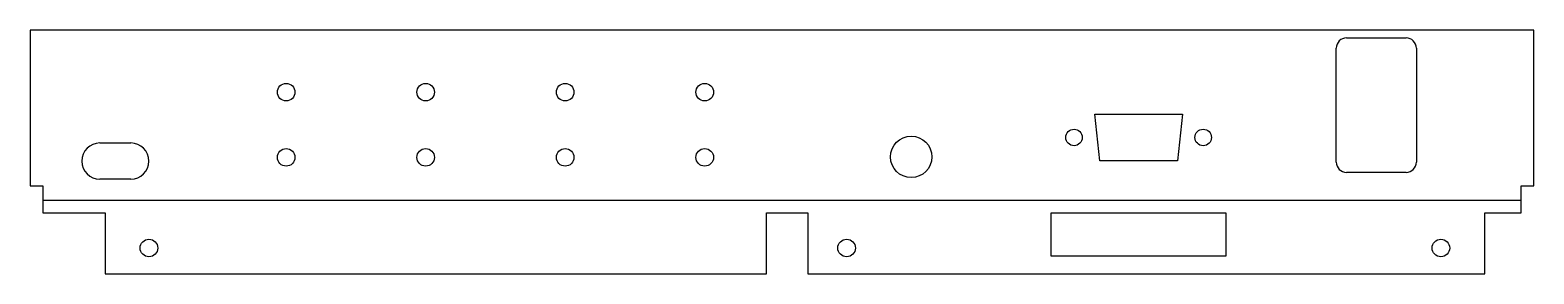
# Model space of a CAD drawing. Header units: millimetres. Extents: x 2 to 293, y -14 to 33.
import ezdxf

# ---------------------------------------------------------------- set-up
doc = ezdxf.new("R2010")
doc.units = ezdxf.units.MM
doc.layers.add('BEND', color=1, linetype='Continuous')
doc.layers.add('CUT', color=7, linetype='Continuous')

msp = doc.modelspace()

# ---------------------------------------------------------------- linework, layer by layer
at = {"layer": 'BEND'}
msp.add_line((4.5, 0), (290.5, 0), dxfattribs=at)
at = {"layer": 'CUT'}
for p, q in [((293, 32.86, -1), (2, 32.86, -1)), ((2, 32.86, -1), (2, 2.76, -1)), ((293, 2.76, -1), (293, 32.86, -1)), ((254.75, 7.36, -1), (254.75, 29.36, -1)), ((256.75, 31.36, -1), (268.25, 31.36, -1)), ((270.25, 29.36, -1), (270.25, 7.36, -1)), ((208.01, 16.61, -1), (225.01, 16.61, -1)), ((209.01, 7.61, -1), (208.01, 16.61, -1)), ((225.01, 16.61, -1), (224.01, 7.61, -1)), ((15.49, 11.04, -1), (21.51, 11.04, -1)), ((12, 7.53, -1), (12, 7.55, -1)), ((25, 7.55, -1), (25, 7.53, -1)), ((224.01, 7.61, -1), (209.01, 7.61, -1)), ((21.51, 4.04, -1), (15.49, 4.04, -1)), ((268.25, 5.36, -1), (256.75, 5.36, -1)), ((2, 2.76, -1), (4.5, 2.76, -1)), ((4.5, 2.76, -1), (4.5, -2.46, -1)), ((290.5, -2.46, -1), (290.5, 2.76, -1)), ((290.5, 2.76, -1), (293, 2.76, -1)), ((4.5, -2.46, -1), (16.5, -2.46, -1)), ((16.5, -2.46, -1), (16.5, -14.26, -1)), ((144.5, -14.26, -1), (144.5, -2.46, -1)), ((144.5, -2.46, -1), (152.5, -2.46, -1)), ((152.5, -2.46, -1), (152.5, -14.26, -1)), ((199.61, -2.46, -1), (233.41, -2.46, -1)), ((199.61, -10.86, -1), (199.61, -2.46, -1)), ((233.41, -2.46, -1), (233.41, -10.86, -1)), ((283.5, -14.26, -1), (283.5, -2.46, -1)), ((283.5, -2.46, -1), (290.5, -2.46, -1)), ((233.41, -10.86, -1), (199.61, -10.86, -1)), ((16.5, -14.26, -1), (144.5, -14.26, -1)), ((152.5, -14.26, -1), (283.5, -14.26, -1))]:
    msp.add_line(p, q, dxfattribs=at)
for centre, radius in [((51.55, 20.86, -1), 1.7), ((78.55, 20.86, -1), 1.7), ((105.55, 20.86, -1), 1.7), ((132.55, 20.86, -1), 1.7), ((172.5, 8.36, -1), 4), ((204.01, 12.11, -1), 1.6), ((229, 12.11, -1), 1.6), ((51.55, 8.26, -1), 1.7), ((78.55, 8.26, -1), 1.7), ((105.55, 8.26, -1), 1.7), ((132.55, 8.26, -1), 1.7), ((25, -9.26, -1), 1.7), ((160, -9.26, -1), 1.7), ((275, -9.26, -1), 1.7)]:
    msp.add_circle(centre, radius, dxfattribs=at)
for centre, radius, start, end in [((256.75, 29.36, -1), 2, 90, 180), ((268.25, 29.36, -1), 2, 0, 90), ((15.49, 7.55, -1), 3.49, 90, 180), ((21.51, 7.55, -1), 3.49, 0, 90), ((15.49, 7.53, -1), 3.49, 180, 270), ((21.51, 7.53, -1), 3.49, -90, 0), ((256.75, 7.36, -1), 2, 180, 270), ((268.25, 7.36, -1), 2, -90, 0)]:
    msp.add_arc(centre, radius, start, end, dxfattribs=at)

doc.saveas('drawing.dxf')
